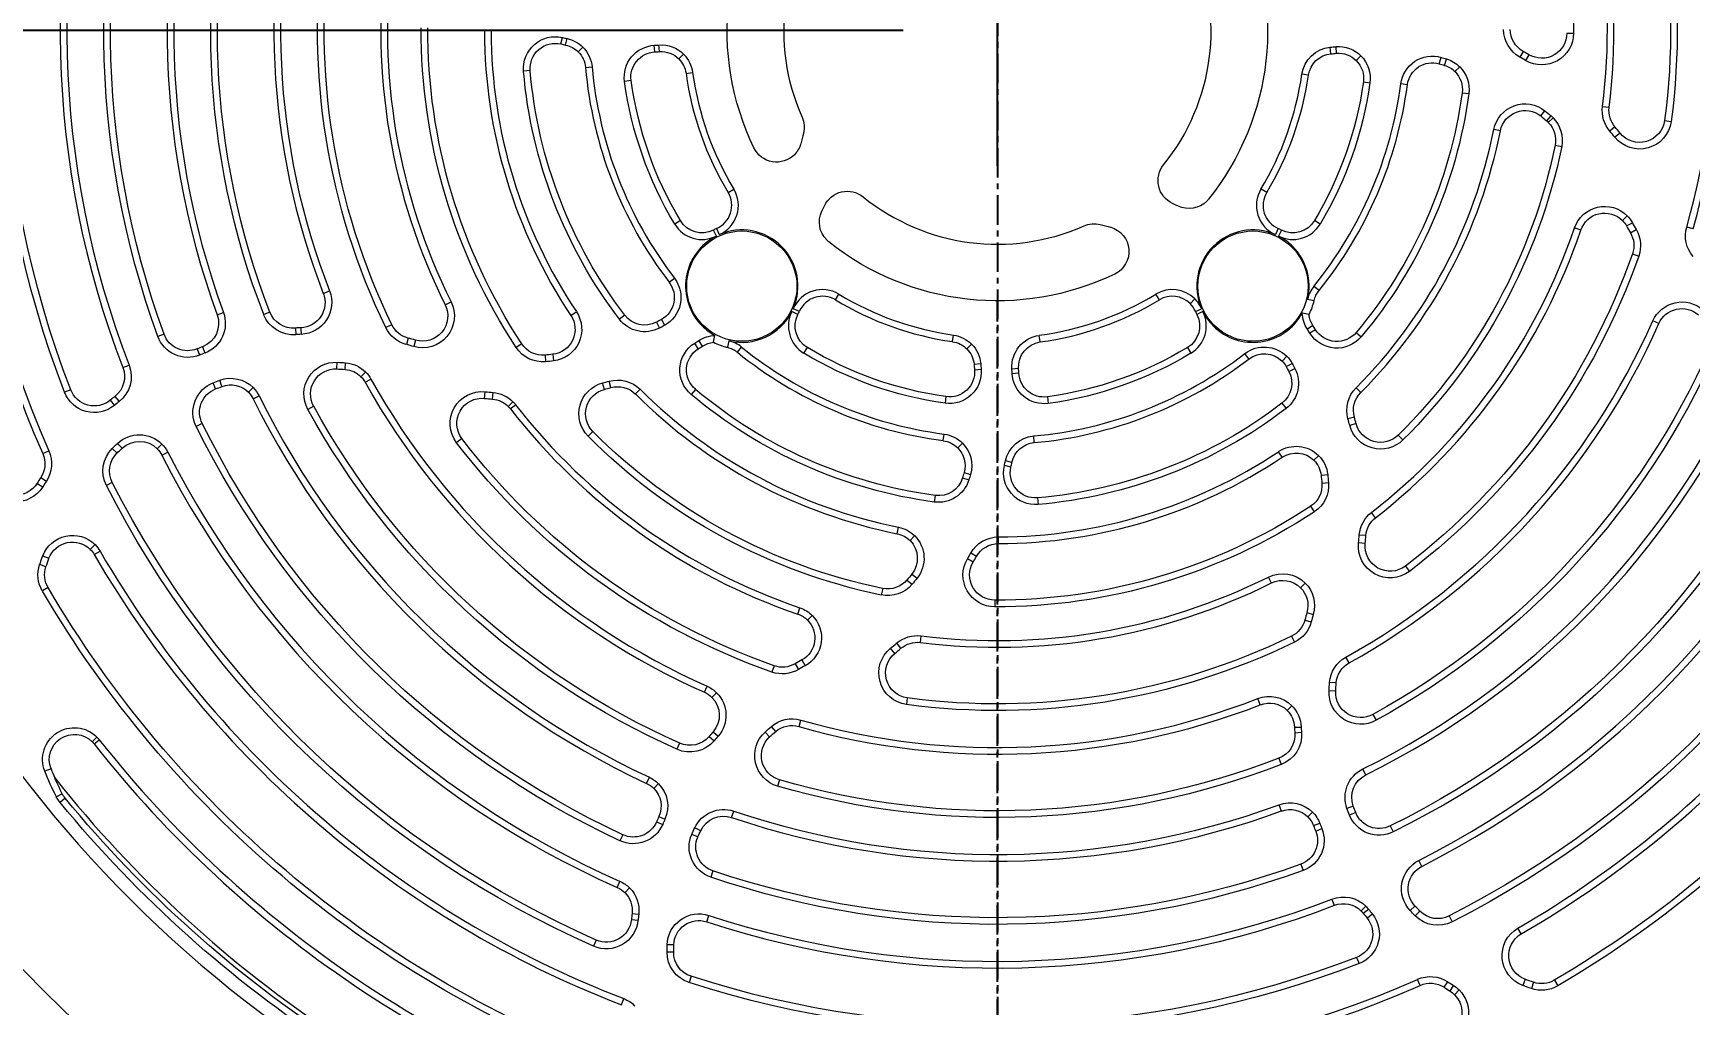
# Model space of a CAD drawing. Header units: millimetres. Extents: x 14484 to 44106, y -7531 to -758.
# Drawn here: x 22895.8 to 23159.4, y -2031.5 to -1877 of the extents above; entities that cross this region are included whole.
import ezdxf

# ---------------------------------------------------------------- set-up
doc = ezdxf.new("R2010")
doc.units = ezdxf.units.MM
doc.header["$LTSCALE"] = 15
doc.linetypes.add('CENTER', pattern=[2, 1.25, -0.25, 0.25, -0.25])
doc.layers.add('IA-DIBUJO', color=3, linetype='Continuous', lineweight=30)
doc.layers.add('IA-DIM', color=7, linetype='Continuous')
doc.layers.add('IA-EJES', color=4, linetype='CENTER')
doc.styles.add('ING-AMB', font='romans.shx', dxfattribs={"width": 0.75, "oblique": 15})
doc.dimstyles.new('ING-AMB 15', dxfattribs={"dimscale": 15, "dimtxt": 3, "dimasz": 2.5, "dimexe": 1, "dimexo": 1, "dimgap": 1, "dimtad": 1, "dimdec": 0, "dimzin": 0, "dimdsep": 46, "dimtxsty": 'ING-AMB', "dimcen": 0.1, "dimclrd": 7, "dimclre": 7, "dimclrt": 2, "dimadec": 0, "dimazin": 0, "dimtfac": 1, "dimtdec": 0, "dimtmove": 0, "dimatfit": 0, "dimfxl": 1.25, "dimtolj": 1, "dimtzin": 0, "dimarcsym": 1})

# ---------------------------------------------------------------- blocks, each defined once
blk = doc.blocks.new('A$Cd577ae4d')
at = {"color": 0, "linetype": 'Continuous', "lineweight": 0, "extrusion": (1.22465e-16, 1, -2.22045e-16)}
for p, q in [((-90.6, 31.92), (-91.66, 31.92)), ((-83.65, 29.03), (-83.13, 28.1)), ((-53.96, 28.72), (-53.88, 29.77)), ((-53.07, 28.64), (-52.97, 29.69)), ((53.77, 28.98), (53.85, 30.04)), ((54.52, 28.93), (54.58, 29.99)), ((66.69, 28.95), (65.94, 29.7)), ((68.69, 30.03), (68.46, 31.07)), ((69.45, 30.2), (69.21, 31.23)), ((-84.57, 28.49), (-84.04, 27.58)), ((-72.8, 25.81), (-73.55, 26.55)), ((-71.15, 26.8), (-71.46, 27.81)), ((-70.3, 27.05), (-70.59, 28.07)), ((-57.1, 27.56), (-57.84, 28.3)), ((50.67, 27.82), (49.92, 28.57)), ((65.54, 26.48), (64.48, 26.57)), ((-65.23, 23.73), (-64.18, 23.87)), ((-58.23, 24.17), (-59.28, 24.02)), ((-49.49, 25.23), (-48.44, 25.38)), ((49.53, 25.53), (48.49, 25.68)), ((58.26, 24.4), (59.31, 24.26)), ((74.33, 25.96), (75.38, 25.87)), ((-73.94, 22.45), (-74.99, 22.31)), ((-97.33, 20.1), (-96.28, 20.23)), ((-87.65, 17.73), (-88.4, 18.48)), ((-87.4, 17.97), (-88.08, 18.78)), ((-86.44, 18.75), (-87.1, 19.58)), ((-106.14, 18.02), (-107.19, 17.88)), ((-99.06, 16.03), (-98.24, 15.37)), ((-98.25, 17.01), (-97.45, 16.33)), ((-80.03, 16.4), (-78.99, 16.61)), ((-88.74, 14.1), (-89.78, 13.88)), ((-42.85, 6.58), (-41.94, 7.12)), ((42.85, 6.58), (41.94, 7.12)), ((-99.43, 2.14), (-100.18, 2.88)), ((-110.69, 0.79), (-109.67, 1.08)), ((-100.71, 0.19), (-101.62, 0.72)), ((-100.1, 1.26), (-101.02, 1.77)), ((-92.82, 0.6), (-91.82, 0.94)), ((-51.34, 1.57), (-50.43, 2.12)), ((-45.19, 0.61), (-44.71, -0.34)), ((-44.67, 0.85), (-44.25, -0.12)), ((44.67, 0.85), (44.25, -0.12)), ((44.71, -0.34), (45.19, 0.61)), ((50.43, 2.12), (51.34, 1.57)), ((-46.86, -2.11), (-46.98, -1.99)), ((34.46, -2.11), (34.34, -1.99)), ((-101.04, -3.17), (-102.04, -3.52)), ((52.22, -7.68), (51.38, -7.04)), ((-51.17, -9.01), (-50.35, -8.35)), ((-49.36, -10.37), (-50.39, -10.61)), ((-30.66, -11.1), (-31.41, -10.35)), ((-25.77, -10.5), (-25.23, -9.59)), ((25.77, -10.5), (25.23, -9.59)), ((107.24, -9.46), (106.25, -9.08)), ((-32.69, -12.36), (-31.74, -12.84)), ((-31.5, -12.32), (-32.47, -11.9)), ((31.5, -12.32), (32.47, -11.9)), ((31.74, -12.84), (32.69, -12.36)), ((59.29, -12.93), (60.13, -13.57)), ((67.87, -12.96), (66.99, -12.37)), ((87.87, -11.27), (86.92, -10.8)), ((115.74, -12.43), (116.72, -12.81)), ((124.13, -12.85), (123.13, -12.49)), ((-105.24, -14.27), (-104.27, -13.84)), ((-57.08, -15.69), (-57.88, -16.37)), ((-50.63, -15.24), (-49.73, -15.8)), ((-50.21, -14.58), (-49.32, -15.15)), ((-34.46, -14.51), (-34.34, -14.63)), ((46.86, -14.51), (46.98, -14.63)), ((53.45, -13.61), (52.94, -14.54)), ((54.23, -14.04), (53.74, -14.97)), ((96.34, -14.44), (97.29, -14.91)), ((111.68, -14.98), (111.59, -16.03)), ((-30.23, -18.08), (-30.78, -18.99)), ((-6.82, -17.18), (-6.67, -16.14)), ((4.87, -18.27), (4.12, -17.52)), ((7.12, -17.14), (6.97, -16.09)), ((30.78, -18.99), (30.23, -18.08)), ((41.36, -18.82), (40.7, -18)), ((42.72, -17.01), (42.96, -18.04)), ((46.93, -17.86), (47.5, -16.97)), ((47.59, -18.28), (48.15, -17.38)), ((75.66, -17.49), (76.54, -18.07)), ((92.56, -16.9), (92.86, -17.91)), ((93.76, -16.56), (94.03, -17.59)), ((126.46, -17.95), (126.08, -18.94)), ((127.32, -18.29), (126.93, -19.27)), ((132.58, -15.95), (133.57, -16.31)), ((-45.96, -21.1), (-46.89, -20.59)), ((-45.3, -20.22), (-46.04, -19.47)), ((-40.03, -19.87), (-39.39, -19.03)), ((3.71, -20.72), (2.66, -20.62)), ((70.74, -19.15), (70.62, -20.2)), ((71.97, -19.28), (71.88, -20.33)), ((103.77, -21.56), (103.69, -20.5)), ((105.07, -21.48), (105.02, -20.42)), ((139.13, -21.26), (138.14, -20.88)), ((-46.39, -21.88), (-47.32, -21.39)), ((-3.42, -22.17), (-2.36, -22.23)), ((-3.37, -21.42), (-2.31, -21.5)), ((3.63, -21.61), (2.58, -21.53)), ((61.5, -24.45), (61.78, -23.43)), ((62.53, -24.73), (62.8, -23.7)), ((100.59, -23.6), (99.66, -23.09)), ((101.25, -22.72), (100.51, -21.97)), ((123.36, -24.26), (123.72, -23.27)), ((124.38, -24.66), (124.77, -23.67)), ((-57.81, -25.24), (-57.06, -24.49)), ((-7.95, -25.91), (-8.09, -26.96)), ((8.18, -25.88), (8.33, -26.93)), ((48.04, -24.73), (48.72, -25.53)), ((57.59, -25.46), (56.84, -24.71)), ((80.32, -26.28), (80.24, -25.22)), ((81.59, -26.16), (81.48, -25.11)), ((118.39, -26.25), (117.45, -25.78)), ((119.15, -25.19), (118.4, -24.44)), ((140.39, -25.85), (139.74, -26.68)), ((147.41, -24.8), (148.39, -25.19)), ((-45.28, -26.94), (-45.92, -27.78)), ((77.49, -27.81), (76.65, -27.16)), ((77.82, -27.44), (77.07, -26.69)), ((108.77, -27.4), (109.7, -27.91)), ((141.15, -26.46), (140.48, -27.28)), ((-57.08, -30.18), (-56.05, -30.45)), ((-56.8, -29.15), (-55.78, -29.43)), ((64.36, -31.41), (65.12, -32.16)), ((126.5, -30.15), (127.45, -30.62)), ((-63.76, -32.01), (-64.51, -32.77)), ((-5.87, -33.19), (-5.78, -32.13)), ((6.31, -34.02), (5.57, -33.27)), ((8.62, -32.88), (8.48, -31.83)), ((85.18, -32.56), (86.03, -33.21)), ((133.67, -34.17), (132.92, -33.42)), ((139.24, -34.09), (139.96, -33.32)), ((140.06, -34.88), (140.81, -34.13)), ((-50.36, -36.01), (-51.11, -35.27)), ((-45.31, -35.52), (-44.72, -34.64)), ((-2.32, -36.34), (-1.28, -36.11)), ((-2.15, -37.1), (-1.12, -36.86)), ((132.93, -35.18), (131.99, -34.7)), ((151.87, -34.92), (150.9, -34.49)), ((-51.63, -39.62), (-52.68, -39.53)), ((-51.5, -38.39), (-52.55, -38.27)), ((5.3, -37.95), (4.28, -38.24)), ((5.55, -38.8), (4.54, -39.11)), ((152.17, -38.72), (151.29, -39.3)), ((-6.39, -41.98), (-6.48, -43.03)), ((9.9, -41.59), (10.04, -42.64)), ((140.81, -39.54), (141.75, -40.02)), ((152.77, -39.67), (151.87, -40.22)), ((-60.16, -45.14), (-59.51, -44.3)), ((-49.84, -43.31), (-50.42, -44.19)), ((15.95, -47.68), (15.74, -46.64)), ((-58.63, -47.97), (-57.57, -47.89)), ((-58.51, -49.24), (-57.46, -49.13)), ((-0.16, -49.25), (-0.16, -48.19)), ((13.9, -48.77), (13.16, -48.02)), ((144.31, -50.17), (143.56, -49.42)), ((3.32, -51.3), (4.25, -50.78)), ((3.86, -52.22), (4.77, -51.69)), ((143.68, -50.99), (142.76, -50.46)), ((150.88, -51.6), (151.87, -51.23)), ((151.36, -52.94), (152.36, -52.6)), ((-64.91, -52.83), (-65.56, -53.68)), ((-43.62, -55.52), (-43.15, -54.57)), ((13.6, -54.09), (12.77, -54.75)), ((14.38, -55.05), (13.57, -55.73)), ((-48.23, -56.27), (-48.98, -55.52)), ((18.25, -56.39), (18.47, -57.43)), ((151.03, -56.26), (151.94, -56.79)), ((-49.25, -60.21), (-50.26, -60.51)), ((0.43, -58.25), (0.43, -59.31)), ((31.75, -60.47), (31.41, -59.47)), ((-48.91, -61.41), (-49.94, -61.68)), ((30.21, -61.43), (29.47, -60.68)), ((-46.79, -63.99), (-47.26, -64.94)), ((12.25, -64.98), (12.12, -63.93)), ((15.34, -65.9), (16.02, -65.1)), ((16.32, -66.71), (16.98, -65.89)), ((-55.95, -68.24), (-55.44, -67.31)), ((31.09, -67.75), (30.58, -68.67)), ((32.16, -68.36), (31.63, -69.27)), ((35.52, -68.69), (35.87, -69.69)), ((-53.91, -71.42), (-52.85, -71.34)), ((-53.83, -72.72), (-52.77, -72.67)), ((14.33, -73.79), (14.47, -74.84)), ((45.41, -73.72), (44.66, -72.97)), ((46.62, -72.89), (46.19, -71.92)), ((-59.75, -76.42), (-60.26, -77.35)), ((-46.09, -75.79), (-46.84, -75.04)), ((-41.81, -74.89), (-41.43, -73.9)), ((31.56, -78.34), (31.27, -77.32)), ((35.26, -79.15), (35.95, -78.34)), ((-47.33, -79.33), (-48.38, -79.24)), ((36.24, -80.01), (36.95, -79.22)), ((45.23, -79.18), (44.43, -79.88)), ((45.86, -79.92), (45.05, -80.6)), ((50.55, -80.99), (50.98, -81.96)), ((143.71, -81.12), (142.88, -80.46)), ((144.02, -80.77), (143.27, -80.02)), ((-44.78, -83.39), (-45.16, -84.37)), ((-58.6, -86.04), (-58.13, -85.1)), ((34.67, -86.81), (34.96, -87.83)), ((55.81, -87.38), (55.37, -86.42)), ((150.56, -85.07), (151.55, -85.46)), ((54.67, -88.18), (53.93, -87.43)), ((148.77, -89.04), (149.71, -89.52)), ((-57.01, -92.03), (-56.02, -92.42)), ((-56.61, -91.01), (-55.62, -91.37)), ((-49.39, -92.71), (-50.14, -91.96)), ((-45.2, -91.78), (-44.84, -90.78)), ((42.28, -92.8), (41.94, -91.8)), ((148.29, -89.76), (149.11, -90.43)), ((-62.5, -94.15), (-62.97, -95.1)), ((-50.64, -94.97), (-51.62, -94.58)), ((-50.3, -94.11), (-51.29, -93.73)), ((47.19, -94.91), (48.15, -94.46)), ((53.85, -92.64), (52.88, -93.07)), ((54.22, -93.49), (53.25, -93.9)), ((47.64, -95.91), (48.61, -95.49)), ((59.59, -95.55), (60.04, -96.51)), ((-67.53, -100.58), (-67.05, -99.64)), ((-48.3, -100.23), (-48.66, -101.22)), ((45.26, -101.29), (45.6, -102.3)), ((59.26, -104.77), (58.51, -104.02)), ((60.47, -103.94), (60.04, -102.97)), ((-67.23, -107.71), (-66.48, -108.46)), ((-66.44, -106.89), (-65.67, -107.61)), ((-58.2, -108.04), (-59.03, -107.39)), ((-57.88, -107.68), (-58.63, -106.93)), ((-53.61, -106.78), (-53.23, -105.79)), ((-83.34, -111.33), (-82.81, -110.41)), ((-71.89, -108.46), (-72.37, -109.4)), ((-58.81, -108.8), (-59.63, -108.13)), ((46.24, -109.4), (45.91, -108.39)), ((58.12, -108.07), (57.07, -108.2)), ((58.23, -109.04), (57.17, -109.15)), ((51.48, -113.08), (52.54, -113.05)), ((63.82, -112.3), (64.25, -113.26)), ((-57.15, -115.06), (-57.54, -116.04)), ((51.5, -114.23), (52.56, -114.22)), ((-83.95, -118.53), (-83.58, -119.52)), ((-67.27, -119.52), (-66.84, -118.55)), ((48.73, -118.05), (49.06, -119.06)), ((-88.61, -118.68), (-89.14, -119.59)), ((-85.29, -119.01), (-84.95, -120.01)), ((-72.73, -120.99), (-73.48, -120.24)), ((-72.02, -120.42), (-72.57, -119.52)), ((-71.07, -119.82), (-71.65, -118.94)), ((59.82, -122.6), (59.44, -121.62))]:
    blk.add_line(p, q, dxfattribs=at)
at = {"color": 0, "linetype": 'Continuous', "lineweight": 0, "extrusion": (-2.71926e-32, -2.22045e-16, -1)}
for centre, radius, start, end in [((0, 32.35), 215.27, 315, 135), ((0, 32.35), 195.27, 319.8635, 77.7365), ((0, 32.35), 215.27, 135, 315), ((0, 32.35), 195.27, 135, 197.7365), ((0, 32.35), 148.04, 161.9327, 201.0745), ((0, 32.35), 149.1, 161.9327, 201.0745), ((0, 32.35), 115.1, 344.0848, 21.301), ((0, 32.35), 98.1, 352.8275, 26.404), ((0, 32.35), 97.04, 352.8275, 26.404), ((0, 32.35), 131.04, 161.3319, 200.0074), ((0, 32.35), 132.1, 161.3319, 200.0074), ((0, 32.35), 165.04, 165.1173, 203.8916), ((0, 32.35), 166.1, 165.1173, 203.8916), ((0, 32.35), 114.04, 344.0848, 21.301), ((0, 32.35), 114.04, 164.0848, 201.301), ((0, 32.35), 115.1, 164.0848, 201.301), ((0, 32.35), 34, 141.0656, 203.9289), ((0, 32.35), 34, 321.0656, 23.9289), ((0, 32.35), 97.04, 172.8275, 206.404), ((0, 32.35), 98.1, 172.8275, 206.404), ((0, 32.35), 80.54, 180.1113, 213.7275), ((0, 32.35), 81.6, 180.1113, 213.7275), ((57.5, -17.65), 53.5, 59.5976, 60.7453), ((-57.5, 82.35), 52.44, 273.1937, 273.993), ((-57.5, 82.35), 52.44, 257.0963, 257.9322), ((-57.5, 82.35), 53.5, 257.0963, 257.9322), ((57.5, -17.65), 52.44, 59.5976, 60.7453), ((0, 32.35), 64.74, 185.1202, 217.4742), ((0, 32.35), 65.8, 185.1202, 217.4742), ((-57.5, 82.35), 53.5, 273.1937, 273.993), ((0, 32.35), 65.8, 321.0501, 352.4742), ((0, 32.35), 64.74, 321.0501, 352.4742), ((0, 32.35), 50, 328.9728, 351.8091), ((0, 32.35), 48.94, 328.9728, 351.8091), ((0, 32.35), 48.94, 187.834, 211.0272), ((0, 32.35), 50, 187.834, 211.0272), ((57.5, -17.65), 53.5, 39.0211, 40.3806), ((57.5, -17.65), 52.44, 39.0211, 40.3806), ((0, 32.35), 81.6, 315.1113, 348.7275), ((0, 32.35), 80.54, 315.1113, 348.7275), ((46.27, 4.52), 4, 148.9728, 246.3541), ((46.27, 4.52), 5.06, 148.9728, 246.3541), ((0, 32.35), 34, 231.0656, 293.9289), ((-46.27, 4.52), 5.06, 293.6459, 31.0272), ((-46.27, 4.52), 4, 293.6459, 31.0272), ((5.3, -43.66), 53.5, 64.0255, 65.0494), ((-76.01, 27.05), 53.5, 334.0255, 335.0494), ((146.8, 27.35), 52.44, 209.1903, 210.5111), ((146.8, 27.35), 53.5, 209.1903, 210.5111), ((0, 32.35), 98.1, 307.8275, 341.1169), ((0, 32.35), 97.04, 307.8275, 341.1169), ((47, 4.17), 5.06, 243.0633, 329.0568), ((40.66, -8.31), 10, 63.0633, 66.3541), ((40.66, -8.31), 8.94, 66.3541, 203.6459), ((-40.66, -8.31), 8.94, 45, 113.6459), ((-40.66, -8.31), 10, 113.6459, 116.9367), ((-47, 4.17), 5.06, 210.9432, 296.9367), ((40.66, -8.31), 8.94, 346.7011, 45), ((40.66, -8.31), 8.94, 45, 63.0633), ((-40.66, -8.31), 8.94, 336.3541, 45), ((-40.66, -8.31), 8.94, 116.9367, 225), ((54.28, -11.53), 5.06, 141.0501, 166.7011), ((27.83, -13.92), 5.06, 23.6459, 45), ((27.83, -13.92), 5.06, 45, 121.0272), ((27.83, -13.92), 4, 45, 121.0272), ((0, 32.35), 50, 277.834, 301.0272), ((0, 32.35), 48.94, 277.834, 301.0272), ((0, 32.35), 48.94, 238.9728, 261.8091), ((0, 32.35), 50, 238.9728, 261.8091), ((-27.83, -13.92), 5.06, 58.9728, 156.3541), ((-27.83, -13.92), 4, 58.9728, 156.3541), ((40.66, -8.31), 10, 333.2082, 346.7011), ((40.66, -8.31), 8.94, 225, 331.3963), ((40.66, -8.31), 8.94, 206.9367, 225), ((28.18, -14.65), 5.06, 300.9432, 26.9367), ((40.66, -8.31), 10, 203.6459, 206.9367), ((27.83, -13.92), 4, 23.6459, 45), ((-28.18, -14.65), 5.06, 153.0633, 239.0568), ((-40.66, -8.31), 10, 333.0633, 336.3541), ((-40.66, -8.31), 8.94, 256.7011, 333.0633), ((0, 32.35), 115.1, 299.0848, 336.1091), ((0, 32.35), 114.04, 299.0848, 336.1091), ((5.3, -43.66), 53.5, 32.0963, 32.9322), ((5.3, -43.66), 52.44, 32.0963, 32.9322), ((-40.66, -8.31), 8.94, 225, 241.3963), ((-107.34, -67.92), 53.12, 93.7564, 94.6862), ((0, 32.35), 64.74, 231.0501, 262.4742), ((-43.88, -21.93), 5.06, 51.0501, 76.7011), ((-40.66, -8.31), 10, 243.2082, 256.7011), ((-76.01, 27.05), 53.5, 302.0963, 302.9322), ((-76.01, 27.05), 52.44, 302.0963, 302.9322), ((-107.34, -67.92), 53.12, 73.8465, 75.1886), ((-107.34, -67.92), 52.06, 73.8465, 75.1886), ((-107.34, -67.92), 52.06, 93.7727, 94.6862), ((-107.34, -67.92), 53.5, 110.935, 111.9318), ((0, 32.35), 65.8, 275.1202, 307.4742), ((0, 32.35), 64.74, 275.1202, 307.4742), ((0, 32.35), 65.8, 231.0501, 262.4742), ((-107.34, -67.92), 52.44, 110.935, 111.9318), ((0, 32.35), 132.1, 296.3319, 335.0074), ((0, 32.35), 131.04, 296.3319, 335.0074), ((-50, -25.15), 53.5, 3.1937, 3.993), ((-50, -25.15), 52.44, 3.1937, 3.993), ((0, 32.35), 114.04, 209.0848, 246.1091), ((0, 32.35), 115.1, 209.0848, 246.1091), ((-76.01, 27.05), 52.44, 284.5976, 285.7453), ((0, 32.35), 80.54, 225.1113, 258.7275), ((0, 32.35), 81.6, 225.1113, 258.7275), ((0, 32.35), 131.04, 206.3319, 245.0074), ((0, 32.35), 132.1, 206.3319, 245.0074), ((-76.01, 27.05), 53.5, 284.5976, 285.7453), ((-76.01, 27.05), 52.44, 264.0211, 265.3806), ((-76.01, 27.05), 53.5, 264.0211, 265.3806), ((-107.34, -67.92), 53.5, 128.1498, 129.1949), ((0, 32.35), 166.1, 300.1173, 338.8916), ((0, 32.35), 165.04, 300.1173, 338.8916), ((0, 32.35), 149.1, 296.9327, 336.0745), ((0, 32.35), 148.04, 296.9327, 336.0745), ((0, 32.35), 97.04, 217.8275, 251.1169), ((0, 32.35), 98.1, 217.8275, 251.1169), ((-107.34, -67.92), 52.44, 128.1498, 129.1949), ((5.3, -43.66), 53.5, 14.5976, 15.7453), ((5.3, -43.66), 52.44, 14.5976, 15.7453), ((0, 32.35), 195.27, 199.8635, 315), ((0, 32.35), 81.6, 270.1113, 303.7275), ((0, 32.35), 80.54, 270.1113, 303.7275), ((-50, -25.15), 53.5, 347.0963, 347.9322), ((-50, -25.15), 52.44, 347.0963, 347.9322), ((0, 32.35), 148.04, 206.9327, 246.0745), ((0, 32.35), 149.1, 206.9327, 246.0745), ((-107.34, -67.92), 52.44, 146.9274, 148.1226), ((-107.34, -67.92), 53.5, 146.9274, 148.1226), ((5.3, -43.66), 53.5, 354.0211, 355.3806), ((5.3, -43.66), 52.44, 354.0211, 355.3806), ((-50, -25.15), 53.5, 329.5976, 330.7453), ((-50, -25.15), 52.44, 329.5976, 330.7453), ((0, 32.35), 165.04, 210.1173, 248.8916), ((0, 32.35), 166.1, 210.1173, 248.8916), ((0, 32.35), 97.04, 262.8275, 296.404), ((0, 32.35), 98.1, 262.8275, 296.404), ((100.27, -74.99), 52.06, 163.8465, 165.1886), ((100.27, -74.99), 53.12, 163.8465, 165.1886), ((-50, -25.15), 52.44, 309.0211, 310.3806), ((-50, -25.15), 53.5, 309.0211, 310.3806), ((-5, -114.45), 53.5, 119.1903, 120.5111), ((-5, -114.45), 52.44, 119.1903, 120.5111), ((0, 32.35), 115.1, 254.0848, 291.301), ((0, 32.35), 114.04, 254.0848, 291.301), ((100.27, -74.99), 52.06, 183.7727, 184.6862), ((100.27, -74.99), 53.12, 183.7564, 184.6862), ((-5, -114.45), 52.44, 138.7564, 139.7971), ((-5, -114.45), 53.5, 138.7564, 139.7971), ((0, 32.35), 182.04, 218.2935, 253.8077), ((0, 32.35), 183.1, 218.2935, 253.8077), ((0, 32.35), 191.35, 218.3955, 254.8981), ((-107.34, -67.92), 46.5, 201.6418, 203.5453), ((0, 32.35), 132.1, 251.3319, 290.0074), ((0, 32.35), 131.04, 251.3319, 290.0074), ((100.27, -74.99), 52.44, 200.935, 201.9318), ((100.27, -74.99), 53.5, 200.935, 201.9318), ((-5, -114.45), 52.44, 155.935, 156.9318), ((-5, -114.45), 53.5, 155.935, 156.9318), ((100.27, -74.99), 52.44, 218.1498, 219.1949), ((100.27, -74.99), 53.5, 218.1498, 219.1949), ((0, 32.35), 149.1, 251.9327, 291.0745), ((0, 32.35), 148.04, 251.9327, 291.0745), ((-5, -114.45), 52.44, 173.1498, 174.1949), ((-5, -114.45), 53.5, 173.1498, 174.1949), ((0, 32.35), 165.04, 255.1173, 293.8916), ((100.27, -74.99), 52.44, 236.9274, 238.1226), ((100.27, -74.99), 53.5, 236.9274, 238.1226), ((0, 32.35), 166.1, 255.1173, 293.8916)]:
    blk.add_arc(centre, radius, start, end, dxfattribs=at)
at = {"color": 0, "linetype": 'Continuous', "lineweight": 0}
for centre, radius, start, end in [((0, 32.35), 91.66, 146.6233, 180.2691), ((0, 32.35), 108.16, 154.0924, 187.6908), ((0, 32.35), 107.1, 154.0924, 187.6908), ((0, 32.35), 158.1, 338.8076, 17.9531), ((0, 32.35), 159.16, 338.8076, 17.9531), ((0, 32.35), 141.1, 339.9822, 18.7084), ((0, 32.35), 142.16, 339.9822, 18.7084), ((0, 32.35), 124.1, 338.8469, 16.2208), ((0, 32.35), 125.16, 338.8469, 16.2208), ((0, 32.35), 43, 334.2752, 38.5827), ((0, 32.35), 43, 154.2752, 218.5827), ((0, 32.35), 107.1, 334.0924, 7.6908), ((0, 32.35), 108.16, 334.0924, 7.6908), ((-86.6, 31.94), 5.06, 180.2691, 300.4024), ((-86.6, 31.94), 4, 180.2691, 300.4024), ((-85.6, 32.52), 4, 299.2547, 359.8887), ((-85.6, 32.52), 5.06, 299.2547, 359.8887), ((0, 32.35), 90.6, 326.6233, 0.2691), ((0, 32.35), 91.66, 326.6233, 0.2691), ((-54.27, 24.73), 5.06, 85.6375, 135), ((-57.5, -17.65), 47.56, 84.5306, 85.6375), ((-53.45, 24.66), 5.06, 8.1909, 84.5306), ((53.5, 24.99), 5.06, 86.007, 135), ((54.3, 24.94), 5.06, 352.228, 86.8063), ((69.52, 26.12), 5.06, 135, 174.8798), ((69.52, 26.12), 5.06, 102.0678, 135), ((69.52, 26.12), 4, 102.0678, 135), ((70.34, 26.3), 5.06, 355.0857, 102.9037), ((70.34, 26.3), 4, 355.0857, 102.9037), ((-69.98, 22.98), 5.06, 135, 187.6286), ((-69.98, 22.98), 5.06, 107.0696, 135), ((-69.98, 22.98), 4, 107.0696, 135), ((-57.5, -17.65), 47.56, 105.9778, 107.0696), ((-57.5, -17.65), 46.5, 105.9778, 107.0696), ((-69.2, 23.21), 5.06, 7.5258, 105.9778), ((-69.2, 23.21), 4, 7.5258, 105.9778), ((-54.27, 24.73), 5.06, 135, 187.9962), ((-54.27, 24.73), 4, 135, 187.9962), ((-54.27, 24.73), 4, 85.6375, 135), ((-57.5, -17.65), 46.5, 84.5306, 85.6375), ((-53.45, 24.66), 4, 8.1909, 84.5306), ((53.5, 24.99), 5.06, 135, 172.166), ((53.5, 24.99), 4, 135, 172.166), ((53.5, 24.99), 4, 86.007, 135), ((54.3, 24.94), 4, 352.228, 86.8063), ((69.52, 26.12), 4, 135, 174.8798), ((-69.98, 22.98), 4, 135, 187.6286), ((0, 32.35), 59.86, 187.9962, 210.9432), ((0, 32.35), 58.8, 187.9962, 210.9432), ((0, 32.35), 58.8, 329.0568, 352.228), ((0, 32.35), 59.86, 329.0568, 352.228), ((0, 32.35), 74.6, 322.6286, 355.0857), ((0, 32.35), 75.66, 322.6286, 355.0857), ((0, 32.35), 75.66, 187.6286, 220.0857), ((0, 32.35), 74.6, 187.6286, 220.0857), ((-101.3, 19.6), 4, 319.6194, 7.1725), ((-101.3, 19.6), 5.06, 319.6194, 7.1725), ((-84.82, 14.9), 5.06, 135, 191.6233), ((-84.82, 14.9), 5.06, 130.0099, 135), ((-57.5, -17.65), 47.56, 128.4859, 130.0099), ((-57.5, -17.65), 46.5, 128.4859, 130.0099), ((-83.95, 15.62), 5.06, 11.2725, 128.4859), ((-83.95, 15.62), 4, 11.2725, 128.4859), ((34.73, 16.94), 4, 156.0711, 193.761), ((-102.17, 18.55), 5.06, 187.6908, 320.9789), ((-102.17, 18.55), 4, 187.6908, 320.9789), ((-84.82, 14.9), 4, 135, 191.6233), ((-84.82, 14.9), 4, 130.0099, 135), ((76.01, 27.05), 46.5, 193.761, 195.8739), ((0, 32.35), 91.66, 191.6233, 225.2691), ((0, 32.35), 90.6, 191.6233, 225.2691), ((35.13, 15.42), 4, 195.8739, 225), ((35.13, 15.42), 4, 225, 334.2752), ((-29.56, 8.47), 4, 294.9506, 38.9344), ((-30.49, 8.03), 4, 218.5827, 225), ((23.88, 2.79), 4, 24.9506, 128.9344), ((-96.61, -0.69), 5.06, 135, 150.8097), ((-96.61, -0.69), 5.06, 18.8831, 135), ((-96.61, -0.69), 4, 18.8831, 135), ((-30.49, 8.03), 4, 225, 295.9745), ((24.32, 1.86), 4, 315, 25.9745), ((-114.53, -0.31), 5.06, 319.3981, 15.9152), ((-97.26, -1.84), 5.06, 149.4889, 199.3689), ((-97.26, -1.84), 4, 149.4889, 199.3689), ((-96.61, -0.69), 4, 135, 150.8097), ((-47, 4.17), 4, 210.9432, 296.9367), ((-40.66, -8.31), 8.77, 315, 135), ((-16.93, -2.78), 4, 105.8739, 244.2752), ((-5.3, -43.66), 46.5, 103.761, 105.8739), ((-15.41, -2.38), 4, 66.0711, 103.761), ((40.66, -8.31), 8.77, 315, 135), ((47, 4.17), 4, 243.0633, 329.0568), ((-40.66, -8.31), 8.77, 135, 315), ((0, 32.35), 43, 244.2752, 308.5827), ((24.32, 1.86), 4, 308.5827, 315), ((40.66, -8.31), 8.77, 135, 315), ((0, 32.35), 108.16, 199.3689, 232.6908), ((0, 32.35), 107.1, 199.3689, 232.6908), ((55.4, -10.12), 5.06, 142.5258, 240.9778), ((55.4, -10.12), 4, 142.5258, 240.9778), ((-54.28, -11.53), 4, 13.2989, 38.9499), ((110.96, -10.92), 5.06, 158.699, 267.7665), ((110.96, -10.92), 4, 158.699, 267.9571), ((-108.9, -15.89), 5.06, 23.8909, 131.2436), ((-108.9, -15.89), 4, 23.8909, 131.2436), ((-53.56, -12.4), 4, 327.0678, 354.0908), ((-53.56, -12.4), 5.06, 327.0678, 357.9005), ((-28.18, -14.65), 4, 153.0633, 239.0568), ((28.18, -14.65), 4, 300.9432, 26.9367), ((56.11, -10.5), 4, 242.0696, 322.6286), ((71.19, -15.18), 5.06, 146.2725, 263.4859), ((71.19, -15.18), 4, 146.2725, 263.4859), ((91.45, -13.05), 5.06, 153.596, 286.1535), ((91.45, -13.05), 4, 153.596, 286.1535), ((112.01, -10.99), 5.06, 265.3138, 338.8469), ((112.01, -10.99), 4, 265.3138, 338.8469), ((127.89, -14.22), 5.06, 159.9926, 249.065), ((127.89, -14.22), 4, 159.9926, 249.065), ((-54.01, -13.11), 5.06, 220.0857, 327.9037), ((-54.01, -13.11), 4, 220.0857, 327.9037), ((76.01, 27.05), 47.56, 240.9778, 242.0696), ((76.01, 27.05), 46.5, 240.9778, 242.0696), ((56.11, -10.5), 5.06, 242.0696, 322.6286), ((92.74, -12.7), 4, 284.8114, 334.0924), ((92.74, -12.7), 5.06, 284.8114, 334.0924), ((0, 32.35), 124.1, 204.0352, 241.2208), ((-42.47, -23.05), 5.06, 52.5258, 135), ((0, 32.35), 58.8, 239.0568, 262.228), ((-7.36, -21.15), 4, 356.007, 82.166), ((-7.36, -21.15), 5.06, 356.007, 82.166), ((7.69, -21.1), 5.06, 135, 174.5306), ((7.69, -21.1), 4, 135, 174.5306), ((7.69, -21.1), 5.06, 98.1909, 135), ((7.69, -21.1), 4, 98.1909, 135), ((0, 32.35), 58.8, 277.9962, 300.9432), ((43.88, -21.93), 4, 103.2989, 128.9499), ((44.75, -21.21), 5.06, 57.0678, 87.9005), ((44.75, -21.21), 4, 57.0678, 84.0908), ((45.46, -21.66), 4, 310.0857, 57.9037), ((45.46, -21.66), 5.06, 310.0857, 57.9037), ((72.32, -15.29), 5.06, 265.0099, 326.6233), ((72.32, -15.29), 4, 265.0099, 326.6233), ((128.82, -14.58), 5.06, 248.0682, 339.9822), ((128.82, -14.58), 4, 248.0682, 339.9822), ((0, 32.35), 125.16, 204.0352, 241.2208), ((-5.3, -43.66), 47.56, 150.9778, 152.0696), ((-42.47, -23.05), 5.06, 135, 150.9778), ((-42.47, -23.05), 4, 135, 150.9778), ((-42.47, -23.05), 4, 52.5258, 135), ((0, 32.35), 59.86, 239.0568, 262.228), ((50, -25.15), 47.56, 174.5306, 175.6375), ((50, -25.15), 46.5, 174.5306, 175.6375), ((0, 32.35), 59.86, 277.9962, 300.9432), ((76.01, 27.05), 47.56, 263.4859, 265.0099), ((76.01, 27.05), 46.5, 263.4859, 265.0099), ((104.08, -25.54), 5.06, 94.3981, 135), ((107.34, -67.92), 47.56, 92.7991, 94.3981), ((105.27, -25.47), 5.06, 331.2208, 92.7991), ((142.86, -22.7), 5.06, 158.9255, 231.8502), ((-42.85, -23.76), 5.06, 152.0696, 232.6286), ((-42.85, -23.76), 4, 152.0696, 232.6286), ((-5.3, -43.66), 46.5, 150.9778, 152.0696), ((-7.41, -21.95), 5.06, 262.228, 356.8063), ((-7.41, -21.95), 4, 262.228, 356.8063), ((7.62, -21.92), 5.06, 175.6375, 277.9962), ((7.62, -21.92), 4, 175.6375, 277.9962), ((60.41, -28.3), 5.06, 74.2547, 134.8887), ((61.52, -28.6), 5.06, 315.2691, 75.4024), ((104.08, -25.54), 5.06, 135, 150.9152), ((104.08, -25.54), 4, 135, 150.9152), ((104.08, -25.54), 4, 94.3981, 135), ((107.34, -67.92), 46.5, 92.7991, 94.3981), ((105.27, -25.47), 4, 331.2208, 92.7991), ((121.98, -28.02), 5.06, 69.8543, 135), ((107.34, -67.92), 47.56, 68.4999, 69.8543), ((122.92, -28.38), 5.06, 333.7084, 68.4999), ((142.86, -22.7), 4, 158.9255, 231.8502), ((-60.65, -28.06), 4, 344.2547, 44.8887), ((-60.65, -28.06), 5.06, 344.2547, 44.8887), ((0, 32.35), 74.6, 277.6286, 310.0857), ((0, 32.35), 75.66, 277.6286, 310.0857), ((60.41, -28.3), 4, 74.2547, 134.8887), ((61.52, -28.6), 4, 315.2691, 75.4024), ((80.64, -30.27), 5.06, 94.6194, 135), ((80.64, -30.27), 4, 94.6194, 135), ((82, -30.14), 5.06, 322.6908, 95.9789), ((82, -30.14), 4, 322.6908, 95.9789), ((121.98, -28.02), 5.06, 135, 153.6681), ((121.98, -28.02), 4, 135, 153.6681), ((121.98, -28.02), 4, 69.8543, 135), ((107.34, -67.92), 46.5, 68.4999, 69.8543), ((122.92, -28.38), 4, 333.7084, 68.4999), ((143.68, -23.36), 5.06, 230.8051, 338.8076), ((143.68, -23.36), 4, 230.8051, 338.8076), ((0, 32.35), 142.16, 204.9822, 243.7084), ((0, 32.35), 141.1, 204.9822, 243.7084), ((0, 32.35), 75.66, 232.6286, 265.0857), ((0, 32.35), 74.6, 232.6286, 265.0857), ((0, 32.35), 124.1, 294.0352, 331.2208), ((0, 32.35), 125.16, 294.0352, 331.2208), ((80.64, -30.27), 5.06, 135, 142.1725), ((80.64, -30.27), 4, 135, 142.1725), ((0, 32.35), 176.16, 200.8859, 239.6002), ((0, 32.35), 175.1, 200.8859, 239.6002), ((0, 32.35), 158.1, 203.8076, 242.9531), ((-60.95, -29.17), 5.06, 225.2691, 345.4024), ((-60.95, -29.17), 4, 225.2691, 345.4024), ((0, 32.35), 90.6, 281.6233, 315.2691), ((0, 32.35), 141.1, 294.9822, 333.7084), ((0, 32.35), 142.16, 294.9822, 333.7084), ((0, 32.35), 159.16, 203.8076, 242.9531), ((-47.53, -38.84), 5.06, 56.2725, 135), ((-6.23, -37.17), 4, 12.0678, 84.8798), ((-6.23, -37.17), 5.06, 12.0678, 84.8798), ((9.14, -36.85), 5.06, 135, 195.9778), ((9.14, -36.85), 4, 135, 195.9778), ((9.14, -36.85), 5.06, 97.5258, 135), ((9.14, -36.85), 4, 97.5258, 135), ((0, 32.35), 91.66, 281.6233, 315.2691), ((0, 32.35), 107.1, 289.3689, 322.6908), ((0, 32.35), 108.16, 289.3689, 322.6908), ((136.49, -37), 5.06, 135, 153.0673), ((136.49, -37), 5.06, 46.6878, 135), ((136.49, -37), 4, 135, 153.0673), ((136.49, -37), 4, 46.6878, 135), ((107.34, -67.92), 46.5, 45.2778, 46.6878), ((107.34, -67.92), 47.56, 45.2778, 46.6878), ((137.25, -37.72), 5.06, 332.9531, 45.2778), ((-47.53, -38.84), 5.06, 135, 173.4859), ((-47.53, -38.84), 4, 135, 173.4859), ((-47.53, -38.84), 4, 56.2725, 135), ((-6.05, -37.99), 5.06, 265.0857, 12.9037), ((137.25, -37.72), 4, 332.9531, 45.2778), ((155.52, -36.54), 5.06, 156.1084, 213.0726), ((155.52, -36.54), 4, 156.1084, 213.0726), ((-47.64, -39.97), 5.06, 175.0099, 236.6233), ((-5.3, -43.66), 47.56, 173.4859, 175.0099), ((-5.3, -43.66), 46.5, 173.4859, 175.0099), ((-6.05, -37.99), 4, 265.0857, 12.9037), ((50, -25.15), 47.56, 195.9778, 197.0696), ((9.37, -37.63), 5.06, 197.0696, 277.6286), ((50, -25.15), 46.5, 195.9778, 197.0696), ((9.37, -37.63), 4, 197.0696, 277.6286), ((156.17, -37.55), 4, 211.8774, 335.8859), ((-47.64, -39.97), 4, 175.0099, 236.6233), ((0, 32.35), 158.1, 293.8076, 332.9531), ((0, 32.35), 159.16, 293.8076, 332.9531), ((156.17, -37.55), 5.06, 211.8774, 335.8859), ((-62.62, -48.29), 5.06, 4.6194, 52.1725), ((0, 32.35), 91.66, 236.6233, 270.2691), ((0, 32.35), 90.6, 236.6233, 270.2691), ((-62.62, -48.29), 4, 4.6194, 52.1725), ((16.73, -51.6), 5.06, 101.2725, 135), ((-62.49, -49.65), 5.06, 232.6908, 5.9789), ((-62.49, -49.65), 4, 232.6908, 5.9789), ((-0.17, -53.25), 5.06, 29.2547, 89.8887), ((-0.17, -53.25), 4, 29.2547, 89.8887), ((16.73, -51.6), 5.06, 135, 218.4859), ((16.73, -51.6), 4, 135, 218.4859), ((16.73, -51.6), 4, 101.2725, 135), ((147.14, -53), 5.06, 135, 149.8827), ((147.14, -53), 5.06, 20.5497, 135), ((147.14, -53), 4, 20.5497, 135), ((0.41, -54.25), 5.06, 270.2691, 30.4024), ((0.41, -54.25), 4, 270.2691, 30.4024), ((147.14, -53), 4, 135, 149.8827), ((107.34, -67.92), 46.5, 18.7879, 20.5497), ((107.34, -67.92), 47.56, 18.7879, 20.5497), ((147.58, -54.23), 5.06, 329.6002, 18.7879), ((-45.4, -59.1), 5.06, 63.596, 135), ((-45.4, -59.1), 4, 63.596, 135), ((50, -25.15), 47.56, 218.4859, 220.0099), ((50, -25.15), 46.5, 218.4859, 220.0099), ((17.45, -52.47), 4, 220.0099, 281.6233), ((147.58, -54.23), 4, 329.6002, 18.7879), ((-45.4, -59.1), 5.06, 135, 196.1535), ((-45.4, -59.1), 4, 135, 196.1535), ((17.45, -52.47), 5.06, 220.0099, 281.6233), ((0, 32.35), 175.1, 290.8859, 329.6002), ((0, 32.35), 176.16, 290.8859, 329.6002), ((33.04, -64.26), 5.06, 108.8831, 135), ((33.04, -64.26), 4, 108.8831, 135), ((-45.05, -60.39), 5.06, 194.8114, 244.0924), ((-45.05, -60.39), 4, 194.8114, 244.0924), ((33.04, -64.26), 5.06, 135, 240.8097), ((33.04, -64.26), 4, 135, 240.8097), ((0, 32.35), 108.16, 244.0924, 277.6908), ((0, 32.35), 107.1, 244.0924, 277.6908), ((12.75, -68.95), 5.06, 49.6194, 97.1725), ((12.75, -68.95), 4, 49.6194, 97.1725), ((13.8, -69.82), 5.06, 277.6908, 50.9789), ((-57.89, -71.73), 4, 4.3981, 60.9152), ((-57.89, -71.73), 5.06, 4.3981, 60.9152), ((13.8, -69.82), 4, 277.6908, 50.9789), ((34.19, -64.91), 4, 239.4889, 289.3689), ((34.19, -64.91), 5.06, 239.4889, 289.3689), ((-57.82, -72.92), 5.06, 241.2208, 2.7991), ((-57.82, -72.92), 4, 241.2208, 2.7991), ((-100.27, -74.99), 46.5, 2.7991, 4.3981), ((-100.27, -74.99), 47.56, 2.7991, 4.3981), ((-43.27, -78.61), 5.06, 68.699, 135), ((48.24, -76.55), 5.06, 135, 221.2436), ((48.24, -76.55), 4, 135, 221.2436), ((48.24, -76.55), 5.06, 113.8909, 135), ((48.24, -76.55), 4, 113.8909, 135), ((-43.27, -78.61), 5.06, 135, 177.7665), ((-43.27, -78.61), 4, 135, 177.9571), ((-43.27, -78.61), 4, 68.699, 135), ((32.66, -82.18), 5.06, 49.3981, 105.9152), ((32.66, -82.18), 4, 49.3981, 105.9152), ((5, -114.45), 47.56, 47.7991, 49.3981), ((146.84, -83.59), 5.06, 338.3582, 135), ((-43.34, -79.66), 5.06, 175.3138, 248.8469), ((-43.34, -79.66), 4, 175.3138, 248.8469), ((33.55, -82.97), 4, 286.2208, 47.7991), ((33.55, -82.97), 5.06, 286.2208, 47.7991), ((5, -114.45), 46.5, 47.7991, 49.3981), ((48.92, -77.34), 5.06, 220.2029, 294.0352), ((48.92, -77.34), 4, 220.2029, 294.0352), ((146.84, -83.59), 5.06, 135, 141.7065), ((146.84, -83.59), 4, 135, 141.7065), ((146.84, -83.59), 4, 338.3582, 135), ((0, 32.35), 124.1, 248.8469, 286.2208), ((-60.37, -89.63), 4, 339.8543, 63.6681), ((-60.37, -89.63), 5.06, 339.8543, 63.6681), ((0, 32.35), 125.16, 248.8469, 286.2208), ((57.5, -91.01), 5.06, 114.9926, 135), ((107.34, -67.92), 46.5, 332.9927, 336.4547), ((107.34, -67.92), 47.56, 332.9927, 338.3582), ((57.5, -91.01), 5.06, 135, 204.065), ((57.5, -91.01), 4, 135, 204.065), ((57.5, -91.01), 4, 114.9926, 135), ((145.21, -87.22), 4, 320.5305, 332.9927), ((145.21, -87.22), 5.06, 320.5305, 332.9927), ((-60.73, -90.57), 4, 243.7084, 338.4999), ((-100.27, -74.99), 46.5, 338.4999, 339.8543), ((-100.27, -74.99), 47.56, 338.4999, 339.8543), ((-46.57, -95.54), 5.06, 135, 159.065), ((-46.57, -95.54), 5.06, 69.9926, 135), ((-46.57, -95.54), 4, 69.9926, 135), ((43.56, -96.59), 5.06, 24.8543, 108.6681), ((0, 32.35), 192.1, 285.8059, 320.5305), ((0, 32.35), 193.16, 285.8059, 320.5305), ((-60.73, -90.57), 5.06, 243.7084, 338.4999), ((-46.93, -96.47), 5.06, 158.0682, 249.9822), ((-46.57, -95.54), 4, 135, 159.065), ((43.56, -96.59), 4, 24.8543, 108.6681), ((5, -114.45), 47.56, 23.4999, 24.8543), ((57.9, -91.92), 5.06, 203.0682, 294.9822), ((57.9, -91.92), 4, 203.0682, 294.9822), ((-46.93, -96.47), 4, 158.0682, 249.9822), ((43.98, -97.51), 4, 288.7084, 23.4999), ((43.98, -97.51), 5.06, 288.7084, 23.4999), ((5, -114.45), 46.5, 23.4999, 24.8543), ((-69.35, -104.14), 5.06, 316.6878, 63.0673), ((-69.35, -104.14), 4, 316.6878, 63.0673), ((0, 32.35), 142.16, 249.9822, 288.7084), ((0, 32.35), 141.1, 249.9822, 288.7084), ((62.09, -107.59), 5.06, 135, 186.8502), ((62.09, -107.59), 4, 135, 186.8502), ((62.09, -107.59), 5.06, 113.9255, 135), ((62.09, -107.59), 4, 113.9255, 135), ((-70.07, -104.9), 4, 242.9531, 315.2778), ((-100.27, -74.99), 46.5, 315.2778, 316.6878), ((-100.27, -74.99), 47.56, 315.2778, 316.6878), ((-55.05, -110.51), 5.06, 135, 141.8502), ((-55.05, -110.51), 5.06, 68.9255, 135), ((-55.05, -110.51), 4, 135, 141.8502), ((-55.05, -110.51), 4, 68.9255, 135), ((-85.35, -114.79), 5.06, 290.5497, 59.8827), ((-70.07, -104.9), 5.06, 242.9531, 315.2778), ((-55.71, -111.33), 5.06, 140.8051, 248.8076), ((-55.71, -111.33), 4, 140.8051, 248.8076), ((47.48, -113.2), 5.06, 1.6878, 108.0673), ((47.48, -113.2), 4, 1.6878, 108.0673), ((62.21, -108.64), 5.06, 185.8051, 293.8076), ((62.21, -108.64), 4, 185.8051, 293.8076), ((-85.35, -114.79), 4, 290.5497, 59.8827), ((5, -114.45), 46.5, 0.2779, 1.6878), ((5, -114.45), 47.56, 0.2779, 1.6878), ((0, 32.35), 158.1, 248.8076, 287.9531), ((47.5, -114.25), 4, 287.9531, 0.2779), ((47.5, -114.25), 5.06, 287.9531, 0.2779), ((-100.27, -74.99), 46.5, 288.7879, 290.5497), ((-68.89, -123.17), 5.06, 66.1084, 123.0726), ((0, 32.35), 159.16, 248.8076, 287.9531), ((-86.58, -115.23), 5.06, 239.6002, 288.7879), ((-86.58, -115.23), 4, 239.6002, 288.7879), ((-100.27, -74.99), 47.56, 288.7879, 290.5497), ((-69.9, -123.82), 5.06, 135, 245.8859), ((-69.9, -123.82), 4, 135, 245.8859), ((-69.9, -123.82), 5.06, 121.8774, 135), ((-69.9, -123.82), 4, 121.8774, 135), ((-68.89, -123.17), 4, 66.1084, 123.0726), ((61.26, -126.34), 5.06, 111.1084, 135)]:
    blk.add_arc(centre, radius, start, end, dxfattribs=at)
for centre, major_axis in [((-46.46, -9.58), (7.79, 2.73)), ((41.93, -14.11), (-2.73, 7.79))]:
    blk.add_ellipse(centre, major_axis=major_axis, ratio=0.280222, start_param=-2.07995, end_param=-1.934048, dxfattribs=at)
for points in [[(110.82, -14.91), (110.8, -15.26), (110.79, -15.62), (110.77, -15.97)], [(-47.26, -78.47), (-47.61, -78.45), (-47.97, -78.44), (-48.32, -78.42)]]:
    blk.add_open_spline(points, degree=3, dxfattribs=at)
blk = doc.blocks.new('*D37')
at = {"layer": 'Defpoints', "color": 0, "transparency": 16777216}
for p in [(23049.22, -1876.56), (21817.74, -3172.36), (22246.89, -3172.36)]:
    blk.add_point(p, dxfattribs=at)
at = {"layer": 'IA-DIM', "color": 7, "lineweight": -2, "transparency": 16777216}
for p, q in [((23034.22, -1876.56), (21802.74, -1876.56)), ((21817.74, -1914.06), (21817.74, -3134.86)), ((22231.89, -3172.36), (21802.74, -3172.36))]:
    blk.add_line(p, q, dxfattribs=at)
at = {"layer": 'IA-DIM', "color": 7, "transparency": 16777216}
for points in [[(21811.49, -1914.06), (21823.99, -1914.06), (21817.74, -1876.56)], [(21811.49, -3134.86), (21823.99, -3134.86), (21817.74, -3172.36)]]:
    blk.add_solid(points, dxfattribs=at)
at = {"layer": 'IA-DIM', "color": 2, "transparency": 16777216, "insert": (21780.24, -2524.46), "char_height": 45, "attachment_point": 5, "rotation": 90, "style": 'ING-AMB'}
blk.add_mtext('\\A1;1296', dxfattribs=at)
blk = doc.blocks.new('*U11')
at = {"layer": 'IA-EJES', "color": 0, "linetype": 'Continuous', "ltscale": 0.25, "transparency": 16777216}
blk.add_line((0, -21.53), (0, 21.53), dxfattribs=at)
at = {"layer": 'IA-EJES', "color": 0, "ltscale": 0.25, "transparency": 16777216}
blk.add_line((0, -218.77), (0, -43.05), dxfattribs=at)

msp = doc.modelspace()

# ---------------------------------------------------------------- linework, layer by layer
at = {"layer": 'IA-EJES', "ltscale": 0.25}
msp.add_lwpolyline([(23049.22, -950.26), (23049.22, -3467.8)], dxfattribs=at)

# ---------------------------------------------------------------- block references
at = {"layer": 'IA-DIBUJO', "color": 8, "xscale": -1}
msp.add_blockref('A$Cd577ae4d', (23049.22, -1908.91), dxfattribs=at)
at = {"layer": 'IA-EJES', "ltscale": 0.25}
msp.add_blockref('*U11', (23049.22, -1876.56), dxfattribs=at)

# ---------------------------------------------------------------- dimensions: what is measured, and where the dimension line sits
at = {"layer": 'IA-DIM', "color": 1}
dim = msp.add_linear_dim(base=(21817.74, -3172.36), p1=(23049.22, -1876.56), p2=(22246.89, -3172.36), angle=90, dimstyle='ING-AMB 15', override={"dimpost": '\\X'}, dxfattribs=at)
dim.commit()
dim.dimension.update_dxf_attribs({"geometry": '*D37', "text_midpoint": (21780.24, -2524.46)})

doc.saveas('drawing.dxf')
